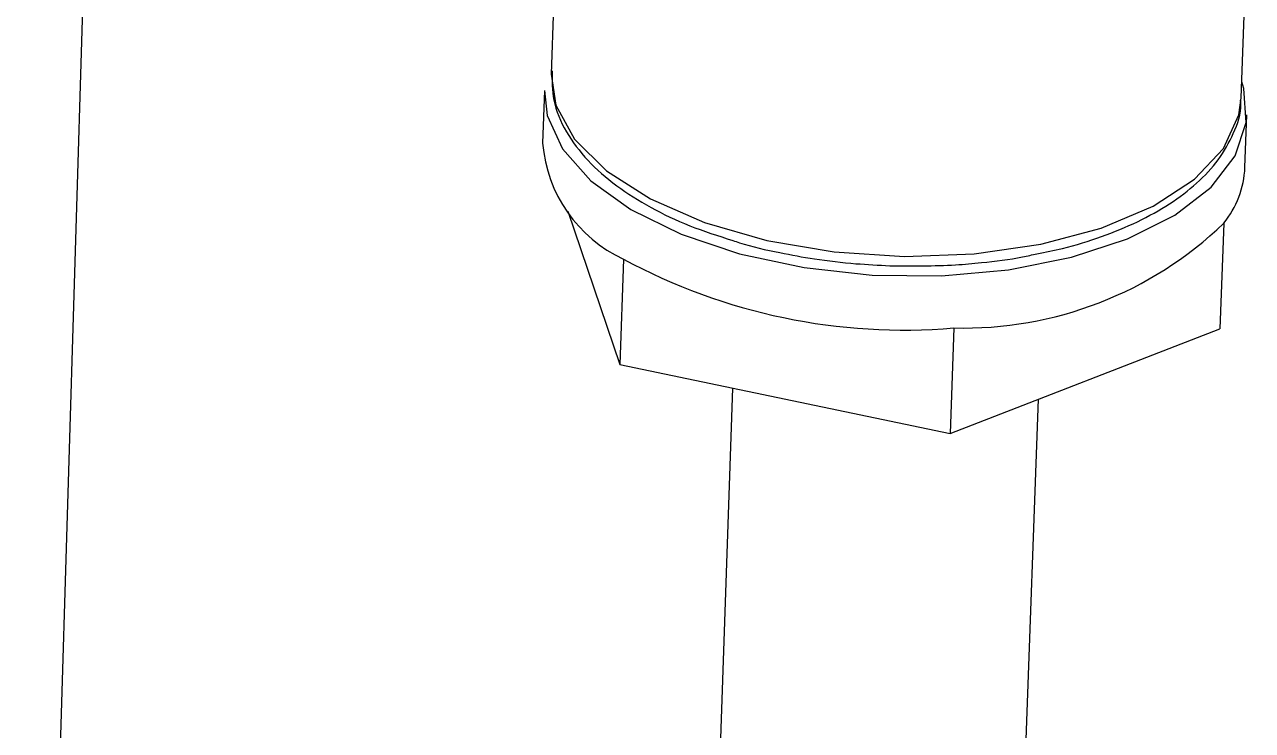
# Model space of a CAD drawing. Header units: millimetres. Extents: x 0 to 279, y 0 to 216.
# Drawn here: x 111.31 to 118.65, y 77.35 to 81.57 of the extents above; entities that cross this region are included whole.
import ezdxf

# ---------------------------------------------------------------- set-up
doc = ezdxf.new("R2010")
doc.units = ezdxf.units.MM

msp = doc.modelspace()

# ---------------------------------------------------------------- linework, layer by layer
at = {"color": 7, "linetype": 'Continuous', "lineweight": 25}
for p, q in [((111.308, 70.15), (111.9894, 92.6863)), ((118.5796, 81.1337), (118.6468, 82.9459)), ((114.4694, 81.6816), (114.456, 81.2763)), ((114.4149, 81.1781), (114.4045, 80.8628)), ((118.6021, 80.7174), (118.6139, 81.0328)), ((114.5546, 80.4559), (114.8663, 79.5396)), ((118.4755, 80.3841), (118.4522, 79.7534)), ((114.8874, 80.1705), (114.8663, 79.5396)), ((116.8616, 79.7587), (116.8392, 79.1272)), ((116.8392, 79.1272), (118.4522, 79.7534)), ((114.8663, 79.5396), (116.8392, 79.1272)), ((115.5384, 79.3991), (115.4307, 76.2438)), ((117.2543, 76.1798), (117.3677, 79.3324))]:
    msp.add_line(p, q, dxfattribs=at)
at = {"color": 8, "linetype": 'Continuous', "lineweight": 25, "flags": 128}
msp.add_lwpolyline([(114.456, 81.2763), (114.4842, 81.0904), (114.5953, 80.8877), (114.786, 80.6981), (115.0487, 80.5294), (115.3724, 80.3887), (115.7438, 80.2819), (116.1474, 80.2135), (116.5665, 80.1863), (116.9836, 80.2015), (117.3812, 80.2584), (117.743, 80.3546), (118.0537, 80.4862), (118.3006, 80.6476), (118.4735, 80.832), (118.5654, 81.0318), (118.5796, 81.1337)], dxfattribs=at)
at = {"color": 7, "linetype": 'Continuous', "lineweight": 25, "flags": 128}
msp.add_lwpolyline([(114.4149, 81.1781), (114.4315, 81.0293), (114.5235, 80.8285), (114.6922, 80.6383), (114.9312, 80.4661), (115.2315, 80.3184), (115.5814, 80.2012), (115.9674, 80.1189), (116.3747, 80.0748), (116.7874, 80.0705), (117.1895, 80.1064), (117.5655, 80.1808), (117.9007, 80.291), (118.1823, 80.4327), (118.3995, 80.6003), (118.5438, 80.7873), (118.61, 80.9865), (118.5956, 81.1901), (118.5832, 81.2302)], dxfattribs=at)
at = {"color": 7, "linetype": 'Continuous', "lineweight": 25}
for centre, radius, start, end in [((115.2401, 80.9311), 0.8384, 184.67826, 245.12426), ((118.02, 80.7479), 0.583, 321.39275, 357.00384), ((116.9219, 81.9982), 2.2403, 268.45712, 313.90459), ((116.562, 83.2604), 3.5145, 241.54417, 274.89083)]:
    msp.add_arc(centre, radius, start, end, dxfattribs=at)
for points, knots in [([(114.4608, 81.2952), (114.4605, 81.2365), (114.4599, 81.1122), (114.5384, 80.9299), (114.6666, 80.7587), (114.839, 80.6073), (115.0454, 80.4775), (115.2771, 80.3657), (115.4534, 80.3094), (115.541, 80.2814)], [0, 0, 0, 0, 0.136626, 0.289344, 0.439954, 0.585728, 0.727154, 0.864433, 1, 1, 1, 1]), ([(117.359, 80.2017), (117.4102, 80.212), (117.5458, 80.2393), (117.7489, 80.303), (117.9649, 80.3914), (118.1565, 80.4981), (118.3191, 80.6215), (118.4502, 80.7622), (118.538, 80.922), (118.5825, 81.0453), (118.5764, 81.1127), (118.5758, 81.1195)], [0, 0, 0, 0, 0.07459, 0.1975, 0.323172, 0.450614, 0.579456, 0.71002, 0.843663, 0.984135, 1, 1, 1, 1]), ([(115.541, 80.2814), (115.5541, 80.2769), (115.6412, 80.2463), (115.8066, 80.2104), (116.0392, 80.1677), (116.2603, 80.1415), (116.4121, 80.1339), (116.4797, 80.1306)], [0, 0, 0, 0, 0.047327, 0.315851, 0.535601, 0.793167, 1, 1, 1, 1]), ([(116.4797, 80.1306), (116.6116, 80.1294), (116.7962, 80.1278), (117.0601, 80.1513), (117.2246, 80.1716), (117.3306, 80.1953), (117.359, 80.2017)], [0, 0, 0, 0, 0.435262, 0.609317, 0.895026, 1, 1, 1, 1])]:
    msp.add_open_spline(points, degree=3, knots=knots, dxfattribs=at)

doc.saveas('drawing.dxf')
